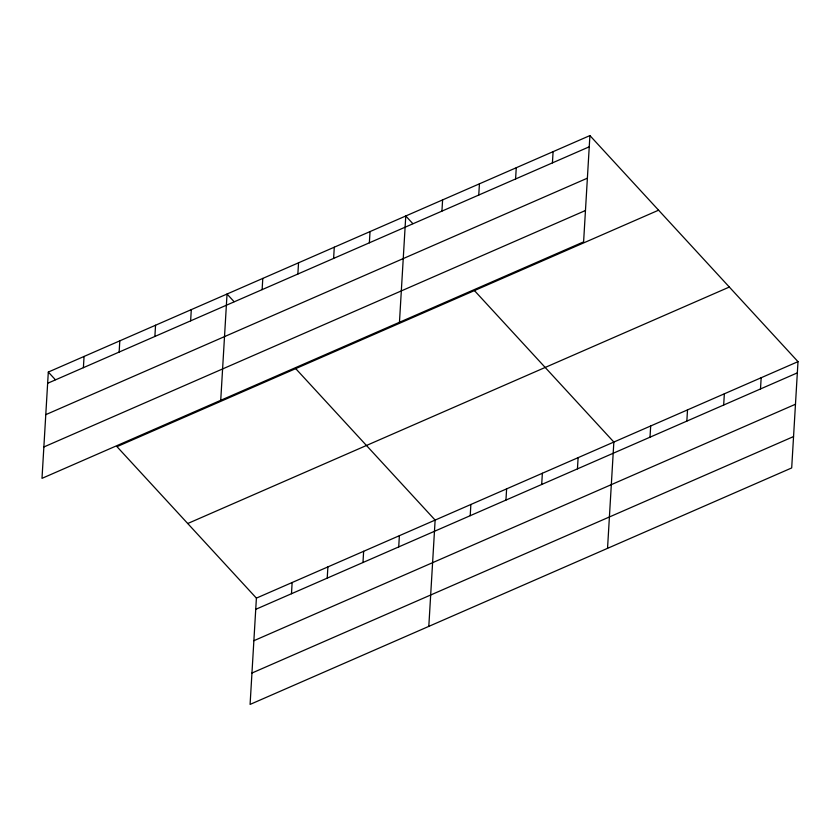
<?xml version="1.0" encoding="UTF-8"?>
<svg xmlns="http://www.w3.org/2000/svg" width="840" height="840" viewBox="0 0 840 840"><rect width="100%" height="100%" fill="white"/><g stroke="black" fill="none" stroke-linecap="round" stroke-linejoin="round"><path stroke-width="1.26" d="M48.31 372.057L42 478.349L583.601 241.878L589.911 135.587L48.31 372.057L55.356 379.712M83.391 367.668L84.063 356.454M119.144 352.065L119.805 340.841M154.886 336.452L155.547 325.238M190.628 320.849L191.299 309.635M220.731 400.312L227.041 294.021L234.087 301.675M262.122 289.632L262.794 278.418M658.581 210.189L116.981 446.659L256.399 598.122L250.089 704.413L791.69 467.943L798 361.651L589.911 135.587M297.864 274.029L298.536 262.805M291.48 593.733L292.142 582.519M333.617 258.416L334.278 247.202M327.222 578.12L327.894 566.905M369.358 242.812L370.031 231.599M362.975 562.517L363.636 551.303M399.462 322.276L405.772 215.985L412.818 223.64M398.717 546.913L399.378 535.689M441.935 211.124L442.596 199.909M428.81 626.377L435.131 520.086L295.712 368.624M478.758 195.048L479.43 183.823M470.211 515.697L470.873 504.483M515.592 178.962L516.254 167.748M505.953 500.084L506.615 488.87M552.426 162.887L553.087 151.662M541.695 484.481L542.367 473.267M577.448 468.878L578.109 457.653M607.541 548.341L613.851 442.05L474.443 290.588M650.013 437.189L650.685 425.964M686.847 421.103L687.509 409.889M723.681 405.027L724.343 393.813M760.505 388.941L761.166 377.727M47.649 383.281L589.25 146.8M45.78 414.656L587.391 178.174M43.869 446.975L585.47 210.504M187.73 523.519L729.33 287.049M256.399 598.122L798 361.651M255.728 609.336L797.339 372.866M253.869 640.71L795.47 404.24M251.947 673.04L793.548 436.569"/></g></svg>
